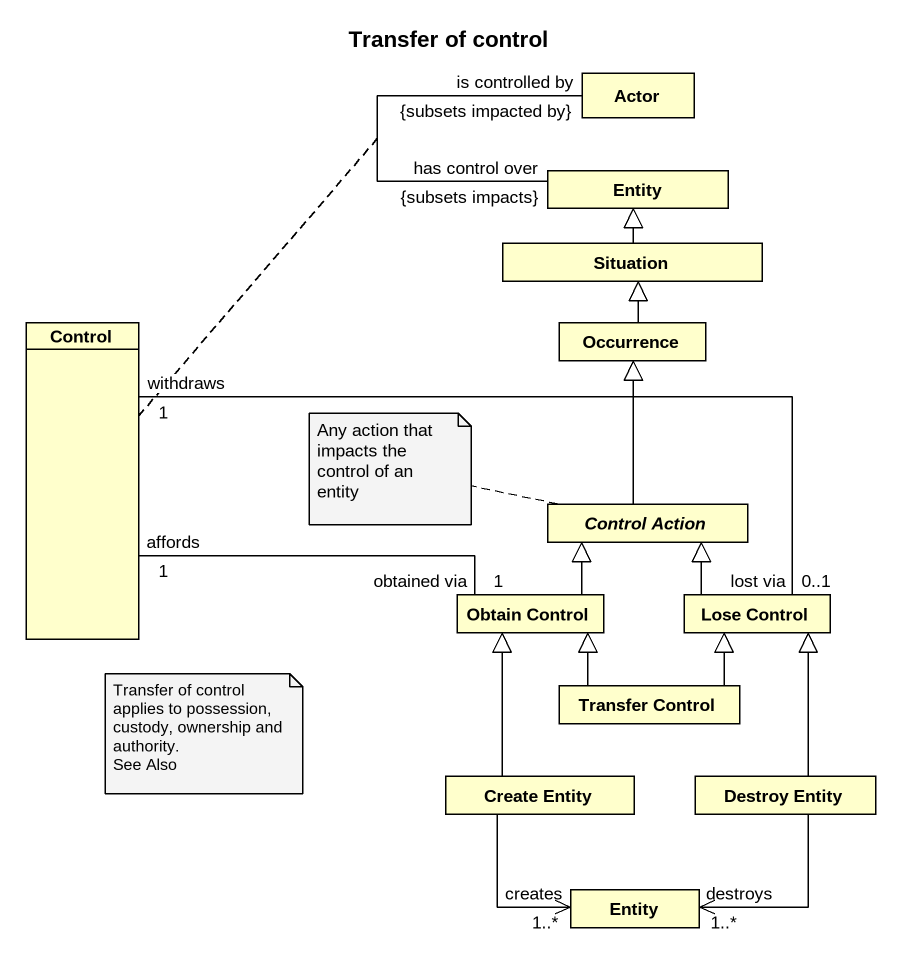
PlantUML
@startuml
title Transfer of control
hide circle
hide empty members
class "Actor" as Actor_
class "Entity" as Entity_
class Situation
class "Control" as Control_
class Occurrence
abstract class "Control Action" as Control_Action
class "Obtain Control" as Obtain_Control
class "Lose Control" as Lose_Control
class "Transfer Control" as Transfer_Control
class "Create Entity" as Create_Entity
class "Destroy Entity" as Destroy_Entity
class "Entity" as Entity__2
Actor_ "is controlled by\n{subsets impacted by}" -- "has control over\n{subsets impacts}" Entity_
(Actor_, Entity_) .. Control_
Situation -up-|> Entity_
Occurrence -up-|> Situation
Control_Action -up-|> Occurrence
Obtain_Control "obtained via\n1" -left- "affords\n1" Control_
Obtain_Control -up-|> Control_Action
Lose_Control "lost via\n0..1" -left- "withdraws\n1" Control_
Lose_Control -up-|> Control_Action
Transfer_Control -up-|> Obtain_Control
Transfer_Control -up-|> Lose_Control
Create_Entity -up-|> Obtain_Control
Create_Entity --> "creates\n1..*" Entity__2
Destroy_Entity -up-|> Lose_Control
Destroy_Entity --> "destroys\n1..*" Entity__2
note left of Control_Action : Any action that impacts the control of an entity
note as N2
  Transfer of control applies to possession, custody, ownership and authority.
  See Also
end note
@enduml
